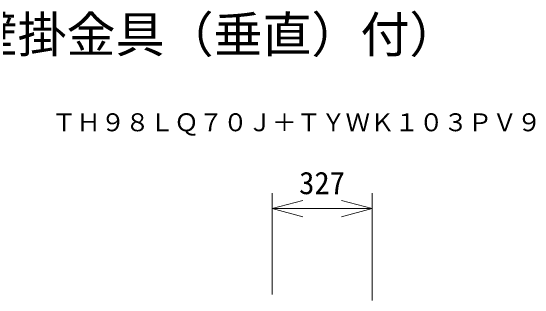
# Model space of a CAD drawing. Units: millimetres, scale not verified. Extents: x -62 to 63, y -57 to 57.
# Drawn here: x 11.94 to 54.82, y 33.11 to 56.8 of the extents above; entities that cross this region are included whole.
import ezdxf
from ezdxf.enums import TextEntityAlignment as Align

# ---------------------------------------------------------------- set-up
doc = ezdxf.new("R2010")
doc.units = ezdxf.units.MM
doc.header["$LTSCALE"] = 0.125
doc.layers.add('0-0_0', color=7, linetype='Continuous', lineweight=20)
doc.layers.add('0-4_SUNPO', color=7, linetype='Continuous', lineweight=20)
doc.layers.add('0-1_MOJI1', color=7, linetype='Continuous')
doc.layers.add('0-3_TOUROKU', color=7, linetype='Continuous')
doc.styles.add('ＭＳ ゴシック', font='')
doc.styles.get('ＭＳ ゴシック').set_extended_font_data('MS Gothic')

# ---------------------------------------------------------------- blocks, each defined once
blk = doc.blocks.new('_Open30')
at = {"layer": '0-0_0'}
blk.add_line((0, 0), (-1, 0), dxfattribs=at)
blk.add_lwpolyline([(-1, 0.26795), (0, 0), (-1, -0.26795)], dxfattribs=at)
blk = doc.blocks.new('D3')
at = {"layer": '0-4_SUNPO'}
for p, q in [((97.8007, 347.1085), (97.8007, 355.3759)), ((105.9582, 346.6157), (105.9582, 355.3759)), ((103.4582, 354.1259), (100.3007, 354.1259))]:
    blk.add_line(p, q, dxfattribs=at)
at = {"layer": '0-4_SUNPO', "xscale": 2.5, "yscale": 2.5, "rotation": 180}
blk.add_blockref('_Open30', (97.8007, 354.1259), dxfattribs=at)
at = {"layer": '0-4_SUNPO', "xscale": 2.5, "yscale": 2.5}
blk.add_blockref('_Open30', (105.9582, 354.1259), dxfattribs=at)
at = {"layer": '0-4_SUNPO', "style": 'ＭＳ ゴシック'}
blk.add_text('327', height=1.833, dxfattribs=at).set_placement((100.0045, 354.7509), align=Align.BOTTOM_LEFT)

msp = doc.modelspace()

# ---------------------------------------------------------------- block references
at = {"layer": '0-4_SUNPO'}
msp.add_blockref('D3', (-64.4897, -313.5011), dxfattribs=at)

# ---------------------------------------------------------------- texts
at = {"layer": '0-1_MOJI1', "style": 'ＭＳ ゴシック'}
msp.add_text('４Ｋ液晶ディスプレイ（壁掛金具（垂直）付）', height=2.933, dxfattribs=at).set_placement((-35.4897, 52.4989), align=Align.BOTTOM_LEFT)
at = {"layer": '0-3_TOUROKU', "style": 'ＭＳ ゴシック'}
msp.add_text('ＴＨ９８ＬＱ７０Ｊ＋ＴＹＷＫ１０３ＰＶ９', height=1.466, dxfattribs=at).set_placement((15.3103, 46.4989), align=Align.BOTTOM_LEFT)

doc.saveas('drawing.dxf')
